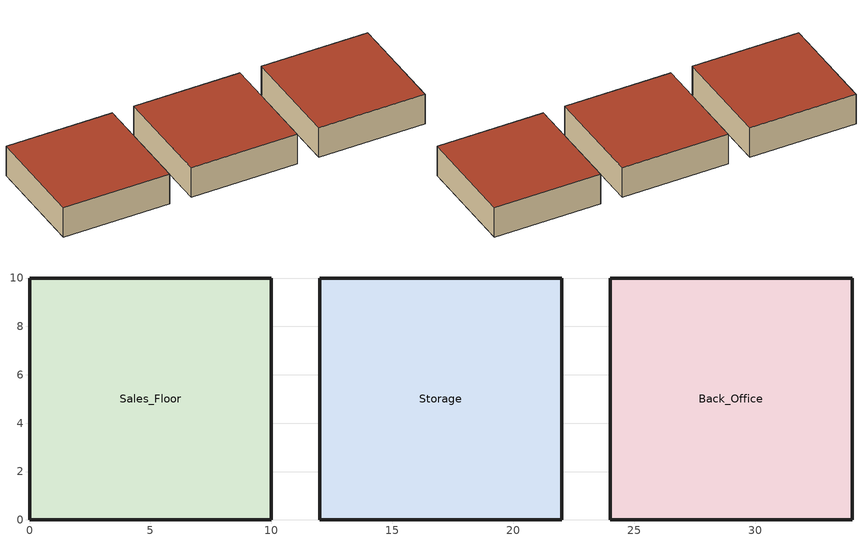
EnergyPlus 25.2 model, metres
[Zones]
Sales_Floor
 floor ground (DefaultFloor): 0,10 10,10 10,0 0,0 z0
 wall outside (DefaultWall): 10,0 0,0 0,10 10,10 10,0 z0:3
 roof outside (DefaultRoof): 0,0 10,0 10,10 0,10 z3
Storage
 floor ground (DefaultFloor): 12,10 22,10 22,0 12,0 z0
 wall outside (DefaultWall): 22,0 12,0 12,10 22,10 22,0 z0:3
 roof outside (DefaultRoof): 12,0 22,0 22,10 12,10 z3
Back_Office
 floor ground (DefaultFloor): 24,10 34,10 34,0 24,0 z0
 wall outside (DefaultWall): 34,0 24,0 24,10 34,10 34,0 z0:3
 roof outside (DefaultRoof): 24,0 34,0 34,10 24,10 z3
[Building]
Retail Store: North Axis=0; Terrain=City; Loads Convergence Tolerance Value=0.04; Temperature Convergence Tolerance Value=0.4; Solar Distribution=FullInteriorAndExterior; Maximum Number of Warmup Days=25; Minimum Number of Warmup Days=6
[SITE:LOCATION]
Chicago_IL_USA: Latitude=41.88; Longitude=-87.63; Time Zone=-6; Elevation=190; Keep Site Location Information=No
[SIZINGPERIOD:DESIGNDAY] Day of Month=21; Humidity Condition Type=Wetbulb; Barometric Pressure=99063; Rain Indicator=No; Snow Indicator=No; Daylight Saving Time Indicator=No; Solar Model Indicator=ASHRAEClearSky; ASHRAE Clear Sky Optical Depth for Beam Irradiance taub=0; ASHRAE Clear Sky Optical Depth for Diffuse Irradiance taud=0; Sky Clearness=0; Begin Environment Reset Mode=FullResetAtBeginEnvironment
Name | Month | Day Type | Maximum DryBulb Temperature | Daily DryBulb Temperature Range | Wetbulb or DewPoint at Maximum DryBulb | Wind Speed | Wind Direction
Chicago_Winter_Design_Day | 1 | WinterDesignDay | -17.3 | 0 | -17.3 | 4.9 | 270
Chicago_Summer_Design_Day | 7 | SummerDesignDay | 33.3 | 10.7 | 23.8 | 5.3 | 230
[MATERIAL] Roughness=MediumRough; Specific Heat=900; Thermal Absorptance=0.9; Solar Absorptance=0.7; Visible Absorptance=0.7
Name | Thickness | Conductivity | Density
DefaultWallMaterial | 0.2 | 0.9 | 1800
DefaultRoofMaterial | 0.15 | 0.8 | 1600
DefaultFloorMaterial | 0.25 | 1.5 | 2400
[CONSTRUCTION]
DefaultWall: DefaultWallMaterial
DefaultRoof: DefaultRoofMaterial
DefaultFloor: DefaultFloorMaterial
[Zone] Type=1; Multiplier=1; Ceiling Height=autocalculate; Volume=300; Floor Area=100
Sales_Floor; Storage; Back_Office
[People] Number of People Calculation Method=People; Fraction Radiant=0.3; Sensible Heat Fraction=autocalculate; Activity Level Schedule=Retail_Activity
Name | Zone or ZoneList or Space or SpaceList | Number of People Schedule | Number of People
Sales_Floor_People | Sales_Floor | Retail_Occupancy | 30
Storage_People | Storage | Storage_Occupancy | 3
Back_Office_People | Back_Office | Office_Occupancy | 4
[Lights] Design Level Calculation Method=LightingLevel; Return Air Fraction=0; Fraction Radiant=0.4; Fraction Visible=0.2
Name | Zone or ZoneList or Space or SpaceList | Schedule | Lighting Level
Sales_Floor_Lights | Sales_Floor | Retail_Lighting | 3000
Storage_Lights | Storage | Storage_Lighting | 400
Back_Office_Lights | Back_Office | Office_Lighting | 300
[ElectricEquipment] Design Level Calculation Method=EquipmentLevel; Fraction Latent=0; Fraction Radiant=0.3; Fraction Lost=0
Name | Zone or ZoneList or Space or SpaceList | Schedule | Design Level
Sales_Floor_Equipment | Sales_Floor | Retail_Equipment | 2000
Storage_Equipment | Storage | Storage_Equipment_Sched | 200
Back_Office_Equipment | Back_Office | Office_Equipment | 500
[HVACTemplate:System:VRF]
VRF_System_1: Gross Rated Total Cooling Capacity {W} (N1)=Autosize; Gross Rated Cooling COP {W/W} (N2)=3.5; Minimum Outdoor Temperature in Cooling Mode {C} (N3)=-5; Maximum Outdoor Temperature in Cooling Mode {C} (N4)=43; Gross Rated Heating Capacity {W} (N5)=Autosize; Rated Heating Capacity Sizing Ratio (N6)=1; Gross Rated Heating COP {W/W} (N7)=4; Minimum Outdoor Temperature in Heating Mode {C} (N8)=-25; Maximum Outdoor Temperature in Heating Mode {C} (N9)=15; Minimum Heat Pump Part-Load Ratio (N10)=0.15; Zone Name for Master Thermostat Location (A3)=Sales_Floor; Master Thermostat Priority Control Type (A4)=LoadPriority; Heat Pump Waste Heat Recovery (A6)=No; Equivalent Piping Length for Cooling {m} (N11)=30; Vertical Height for Piping Correction {m} (N12)=10; Equivalent Piping Length for Heating {m} (N13)=30; Crankcase Heater Power per Compressor {W} (N14)=15; Number of Compressors (N15)=2; Ratio of Compressor Size to Total Capacity (N16)=0.5; Max Outdoor Dry-bulb Temp for Crankcase Heater {C} (N17)=5; Defrost Strategy (A7)=ReverseCycle; Defrost Control (A8)=OnDemand; Defrost Time Period Fraction (N18)=0.058333; Resistive Defrost Heater Capacity {W} (N19)=Autosize; Max Outdoor Dry-bulb Temp for Defrost {C} (N20)=5; Condenser Type (A9)=AirCooled; Evaporative Condenser Effectiveness (N22)=0.9; Evaporative Condenser Air Flow Rate {m3/s} (N23)=Autosize; Evaporative Condenser Pump Power {W} (N24)=Autosize; Basin Heater Capacity {W/K} (N25)=0.5; Basin Heater Setpoint Temperature {C} (N26)=2; Fuel Type (A11)=Electricity
[HVACTemplate:Zone:VRF] Template VRF System Name (A2)=VRF_System_1; Rated Total Heating Capacity Sizing Ratio (N3)=1; Cooling Supply Air Flow Rate (N4)=Autosize; No Cooling Supply Air Flow Rate (N5)=Autosize; Heating Supply Air Flow Rate (N6)=Autosize; No Heating Supply Air Flow Rate (N7)=Autosize; Cooling Outdoor Air Flow Rate (N8)=Autosize; Heating Outdoor Air Flow Rate (N9)=Autosize; No Load Outdoor Air Flow Rate (N10)=Autosize; Supply Air Fan Placement (A9)=DrawThrough; Supply Fan Total Efficiency (N14)=0.7; Supply Fan Delta Pressure (N15)=300; Supply Fan Motor Efficiency (N16)=0.9; Cooling Coil Type (A10)=VariableRefrigerantFlowDX; Cooling Coil Gross Rated Total Capacity (N17)=Autosize; Cooling Coil Gross Rated Sensible Heat Ratio (N18)=Autosize; Heat Pump Heating Coil Type (A12)=VariableRefrigerantFlowDX; Heat Pump Heating Coil Gross Rated Capacity (N19)=Autosize; Zone Terminal Unit On Parasitic Electric Energy Use (N20)=30; Zone Terminal Unit Off Parasitic Electric Energy Use (N21)=20; Zone Cooling Design Supply Air Temperature Input Method (A15)=SupplyAirTemperature; Zone Cooling Design Supply Air Temperature (N22)=12.8; Zone Heating Design Supply Air Temperature Input Method (A16)=SupplyAirTemperature; Zone Heating Design Supply Air Temperature (N24)=50
Name | Template Thermostat Name (A3)
Sales_Floor | Thermostat_Sales_Floor
Storage | Thermostat_Storage
Back_Office | Thermostat_Back_Office
[HVACTemplate:Thermostat] Constant Heating Setpoint {C}=20
Name | Constant Cooling Setpoint {C}
Thermostat_Sales_Floor; Thermostat_Back_Office | 24
Thermostat_Storage | 23.8
[Schedule:Compact]
Retail_Occupancy: Through: 12/31, For: Weekdays, Until: 10:00, 0, Until: 12:00, 0.5, Until: 14:00, 0.8, Until: 17:00, 0.6, Until: 20:00, 1, Until: 21:00, 0.5, Until: 24:00, 0, For: Saturday, Until: 10:00, 0, Until: 20:00, 1, Until: 24:00, 0, For: Sunday Holidays, Until: 11:00, 0, Until: 18:00, 0.7, Until: 24:00, 0
Storage_Occupancy: Through: 12/31, For: Weekdays, Until: 08:00, 0, Until: 10:00, 1, Until: 12:00, 0.3, Until: 14:00, 0.5, Until: 17:00, 0.3, Until: 20:00, 0.5, Until: 21:00, 1, Until: 24:00, 0, For: Weekends Holidays, Until: 09:00, 0, Until: 21:00, 0.3, Until: 24:00, 0
Office_Occupancy: Through: 12/31, For: Weekdays, Until: 09:00, 0, Until: 12:00, 1, Until: 13:00, 0.5, Until: 17:00, 1, Until: 24:00, 0, For: Weekends Holidays, Until: 24:00, 0
Retail_Lighting: Through: 12/31, For: Weekdays, Until: 10:00, 0.1, Until: 21:00, 1, Until: 24:00, 0.1, For: Saturday, Until: 10:00, 0.1, Until: 20:00, 1, Until: 24:00, 0.1, For: Sunday Holidays, Until: 11:00, 0.1, Until: 18:00, 1, Until: 24:00, 0.1
Storage_Lighting: Through: 12/31, For: AllDays, Until: 08:00, 0.05, Until: 21:00, 0.5, Until: 24:00, 0.05
Office_Lighting; Office_Equipment: Through: 12/31, For: Weekdays, Until: 09:00, 0.1, Until: 17:00, 1, Until: 24:00, 0.1, For: Weekends Holidays, Until: 24:00, 0.1
Retail_Equipment: Through: 12/31, For: Weekdays, Until: 10:00, 0.2, Until: 21:00, 1, Until: 24:00, 0.2, For: Weekends Holidays, Until: 10:00, 0.2, Until: 20:00, 1, Until: 24:00, 0.2
Storage_Equipment_Sched: Through: 12/31, For: AllDays, Until: 08:00, 0.1, Until: 21:00, 0.5, Until: 24:00, 0.1
Retail_Activity: Through: 12/31, For: AllDays, Until: 24:00, 120
